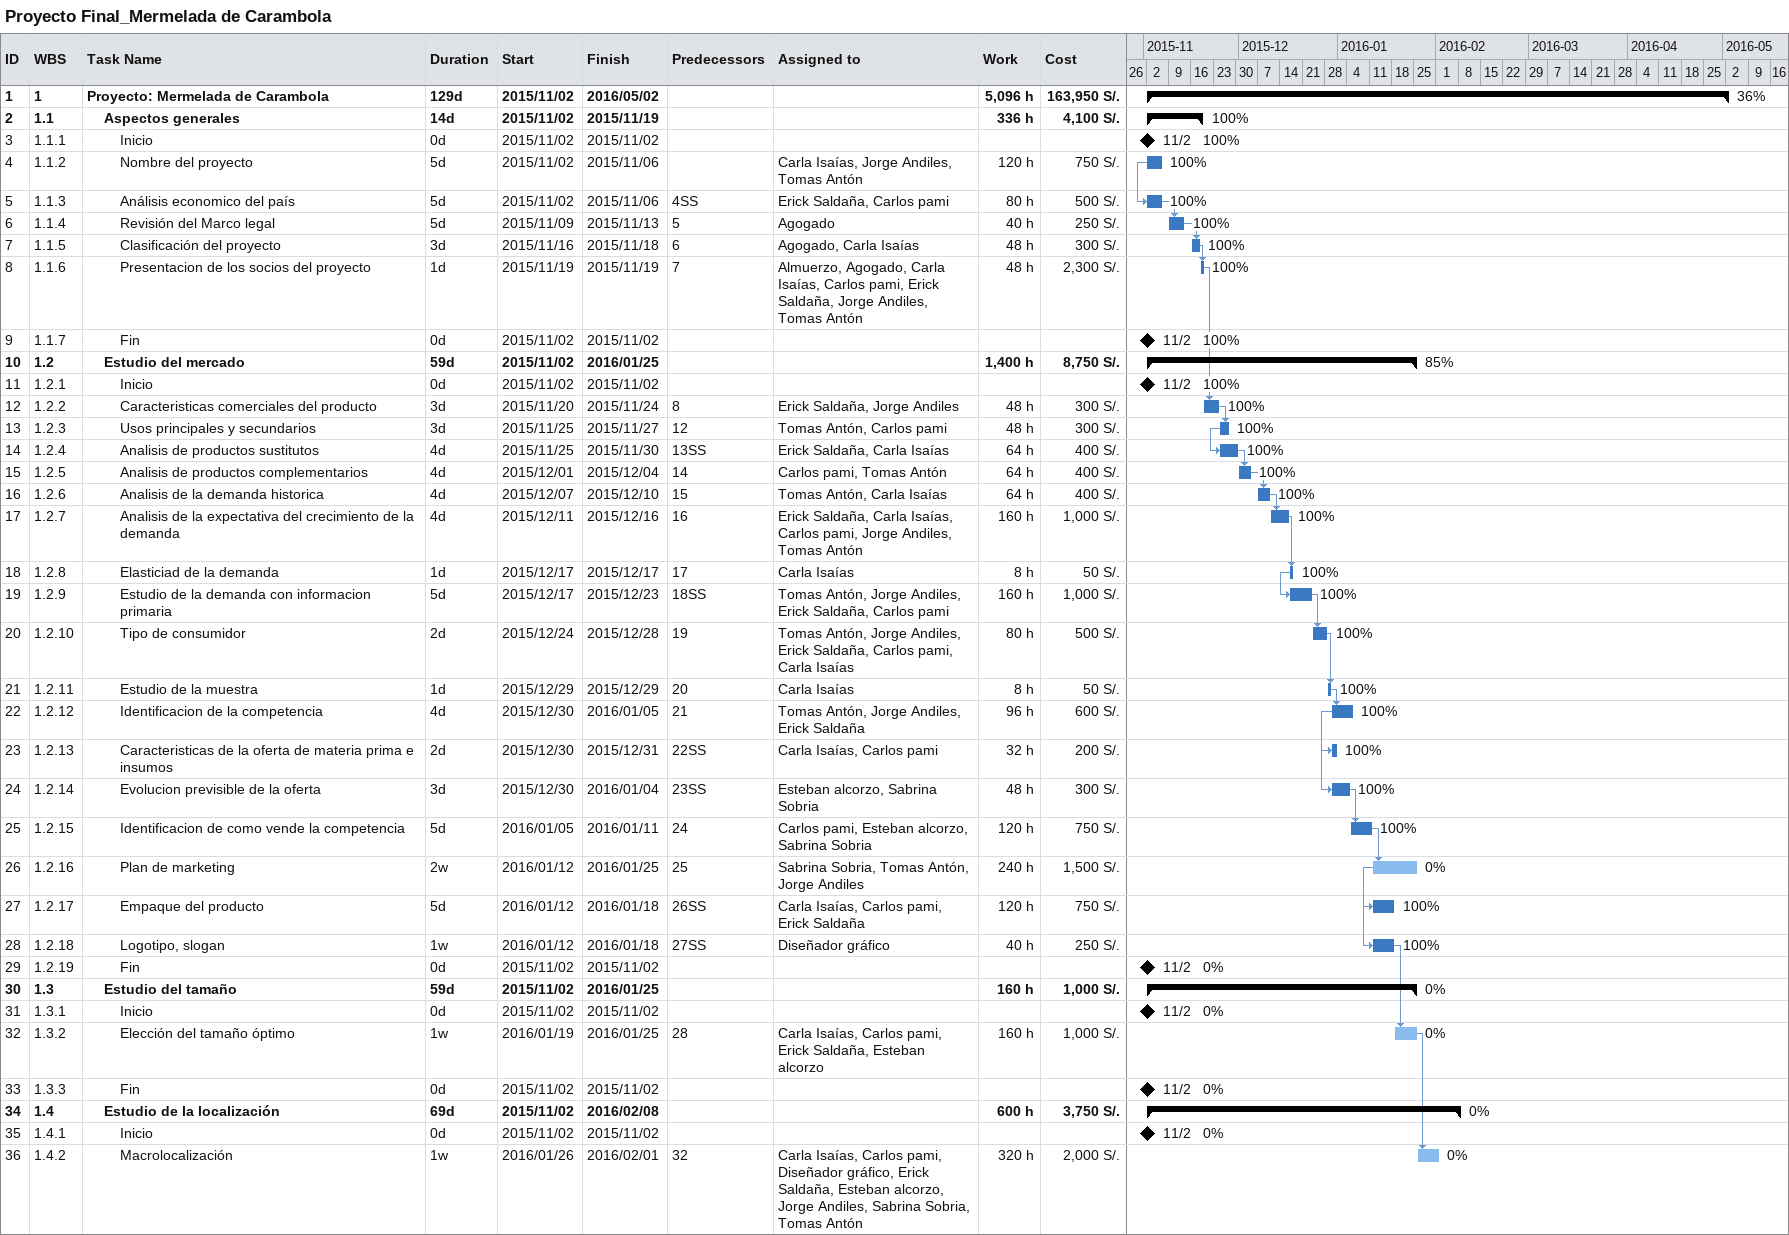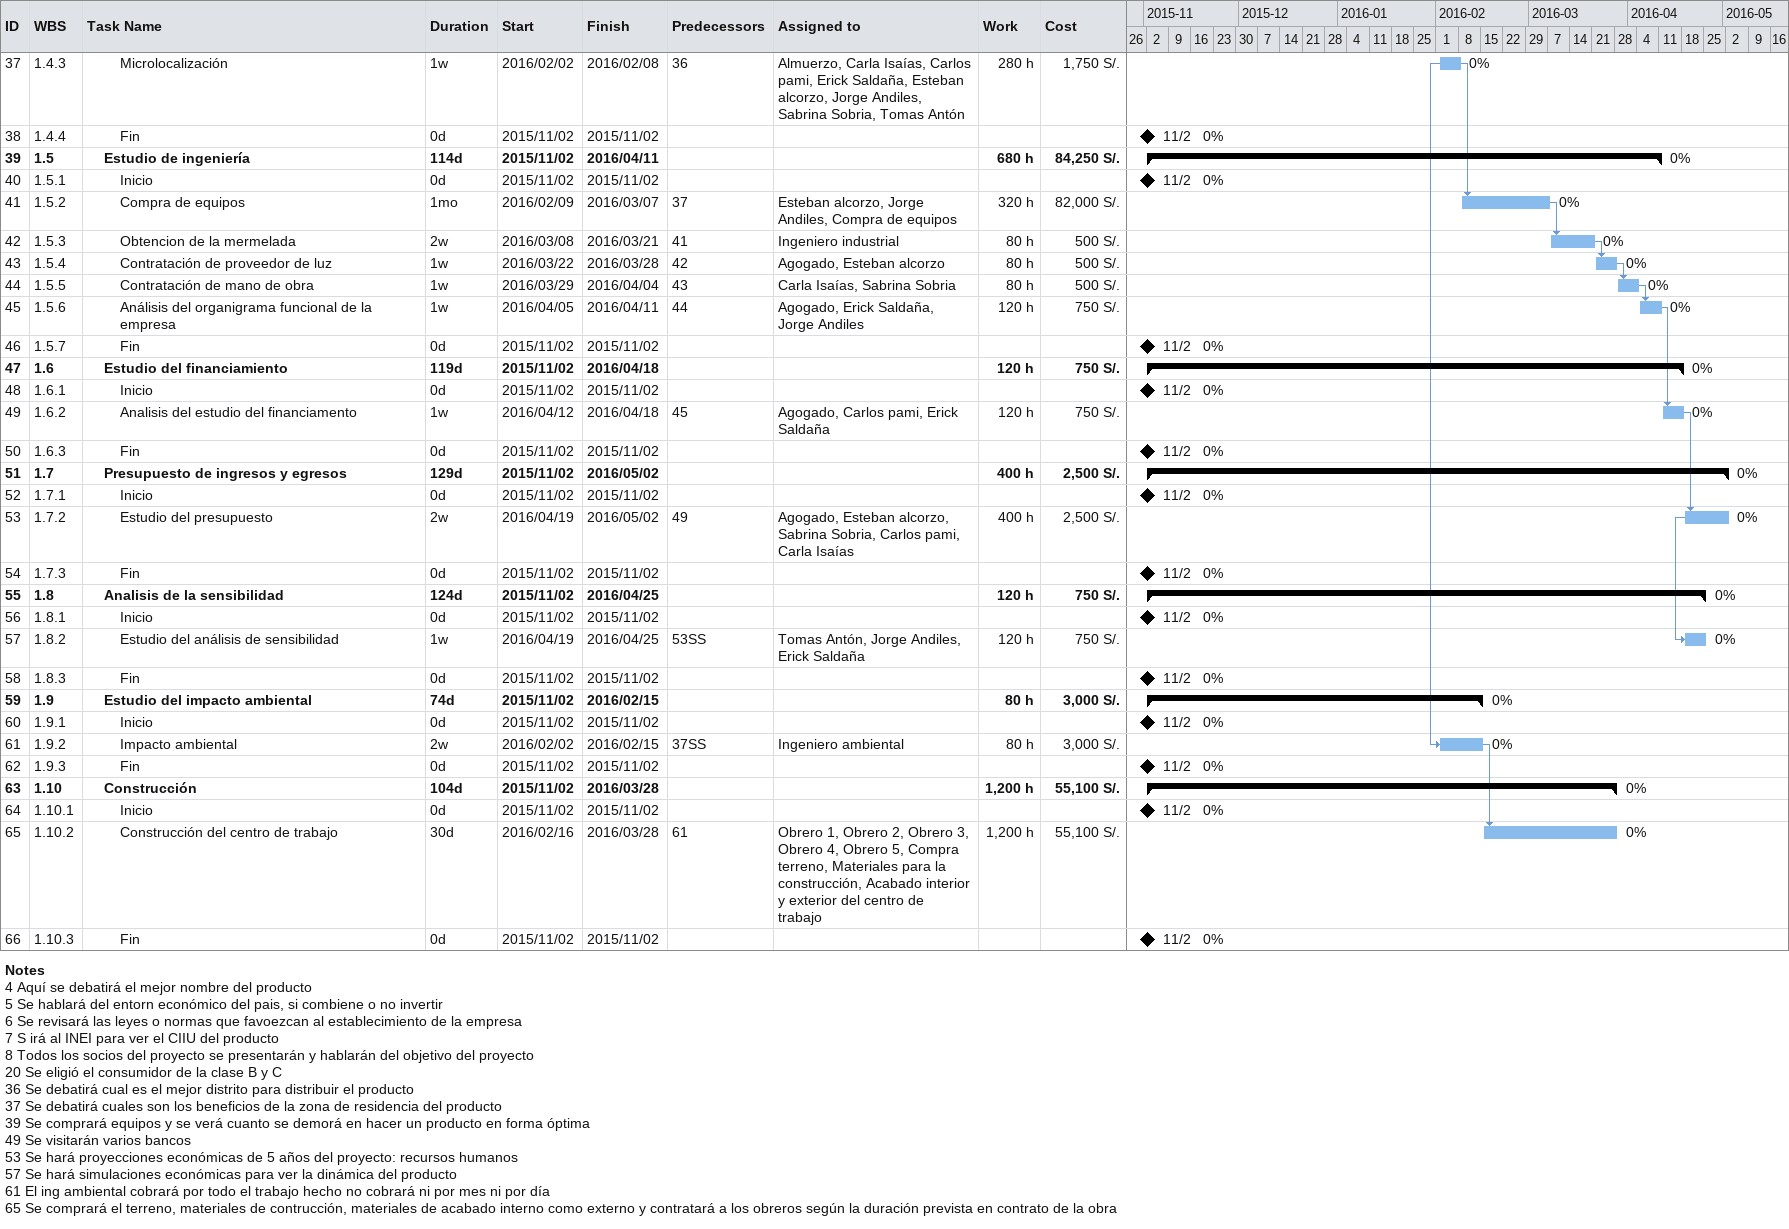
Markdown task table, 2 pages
Proyecto Final_Mermelada de Carambola

| ID | WBS | Task | Duration | Start | Finish | Predecessors | Resources | % complete | Work (h) | Cost (S/.) |
|---|---|---|---|---|---|---|---|---|---|---|
| 1 | 1 | **Proyecto: Mermelada de Carambola** | 129d | 2015-11-02 | 2016-05-02 |  |  | 36 | 5096 | 163950 |
| 2 | 1.1 | **Aspectos generales** | 14d | 2015-11-02 | 2015-11-19 |  |  | 100 | 336 | 4100 |
| 3 | 1.1.1 | Inicio | 0d | 2015-11-02 | 2015-11-02 |  |  | 100 |  |  |
| 4 | 1.1.2 | Nombre del proyecto | 5d | 2015-11-02 | 2015-11-06 |  | Carla Isaías, Jorge Andiles, Tomas Antón | 100 | 120 | 750 |
| 5 | 1.1.3 | Análisis economico del país | 5d | 2015-11-02 | 2015-11-06 | 4SS | Erick Saldaña, Carlos pami | 100 | 80 | 500 |
| 6 | 1.1.4 | Revisión del Marco legal | 5d | 2015-11-09 | 2015-11-13 | 5 | Agogado | 100 | 40 | 250 |
| 7 | 1.1.5 | Clasificación del proyecto | 3d | 2015-11-16 | 2015-11-18 | 6 | Agogado, Carla Isaías | 100 | 48 | 300 |
| 8 | 1.1.6 | Presentacion de los socios del proyecto | 1d | 2015-11-19 | 2015-11-19 | 7 | Almuerzo, Agogado, Carla Isaías, Carlos pami, Erick Saldaña, Jorge Andiles, Tomas Antón | 100 | 48 | 2300 |
| 9 | 1.1.7 | Fin | 0d | 2015-11-02 | 2015-11-02 |  |  | 100 |  |  |
| 10 | 1.2 | **Estudio del mercado** | 59d | 2015-11-02 | 2016-01-25 |  |  | 85 | 1400 | 8750 |
| 11 | 1.2.1 | Inicio | 0d | 2015-11-02 | 2015-11-02 |  |  | 100 |  |  |
| 12 | 1.2.2 | Caracteristicas comerciales del producto | 3d | 2015-11-20 | 2015-11-24 | 8 | Erick Saldaña, Jorge Andiles | 100 | 48 | 300 |
| 13 | 1.2.3 | Usos principales y secundarios | 3d | 2015-11-25 | 2015-11-27 | 12 | Tomas Antón, Carlos pami | 100 | 48 | 300 |
| 14 | 1.2.4 | Analisis de productos sustitutos | 4d | 2015-11-25 | 2015-11-30 | 13SS | Erick Saldaña, Carla Isaías | 100 | 64 | 400 |
| 15 | 1.2.5 | Analisis de productos complementarios | 4d | 2015-12-01 | 2015-12-04 | 14 | Carlos pami, Tomas Antón | 100 | 64 | 400 |
| 16 | 1.2.6 | Analisis de la demanda historica | 4d | 2015-12-07 | 2015-12-10 | 15 | Tomas Antón, Carla Isaías | 100 | 64 | 400 |
| 17 | 1.2.7 | Analisis de la expectativa del crecimiento de la demanda | 4d | 2015-12-11 | 2015-12-16 | 16 | Erick Saldaña, Carla Isaías, Carlos pami, Jorge Andiles, Tomas Antón | 100 | 160 | 1000 |
| 18 | 1.2.8 | Elasticiad de la demanda | 1d | 2015-12-17 | 2015-12-17 | 17 | Carla Isaías | 100 | 8 | 50 |
| 19 | 1.2.9 | Estudio de la demanda con informacion primaria | 5d | 2015-12-17 | 2015-12-23 | 18SS | Tomas Antón, Jorge Andiles, Erick Saldaña, Carlos pami | 100 | 160 | 1000 |
| 20 | 1.2.10 | Tipo de consumidor | 2d | 2015-12-24 | 2015-12-28 | 19 | Tomas Antón, Jorge Andiles, Erick Saldaña, Carlos pami, Carla Isaías | 100 | 80 | 500 |
| 21 | 1.2.11 | Estudio de la muestra | 1d | 2015-12-29 | 2015-12-29 | 20 | Carla Isaías | 100 | 8 | 50 |
| 22 | 1.2.12 | Identificacion de la competencia | 4d | 2015-12-30 | 2016-01-05 | 21 | Tomas Antón, Jorge Andiles, Erick Saldaña | 100 | 96 | 600 |
| 23 | 1.2.13 | Caracteristicas de la oferta de materia prima e insumos | 2d | 2015-12-30 | 2015-12-31 | 22SS | Carla Isaías, Carlos pami | 100 | 32 | 200 |
| 24 | 1.2.14 | Evolucion previsible de la oferta | 3d | 2015-12-30 | 2016-01-04 | 23SS | Esteban alcorzo, Sabrina Sobria | 100 | 48 | 300 |
| 25 | 1.2.15 | Identificacion de como vende la competencia | 5d | 2016-01-05 | 2016-01-11 | 24 | Carlos pami, Esteban alcorzo, Sabrina Sobria | 100 | 120 | 750 |
| 26 | 1.2.16 | Plan de marketing | 2w | 2016-01-12 | 2016-01-25 | 25 | Sabrina Sobria, Tomas Antón, Jorge Andiles | 0 | 240 | 1500 |
| 27 | 1.2.17 | Empaque del producto | 5d | 2016-01-12 | 2016-01-18 | 26SS | Carla Isaías, Carlos pami, Erick Saldaña | 100 | 120 | 750 |
| 28 | 1.2.18 | Logotipo, slogan | 1w | 2016-01-12 | 2016-01-18 | 27SS | Diseñador gráfico | 100 | 40 | 250 |
| 29 | 1.2.19 | Fin | 0d | 2015-11-02 | 2015-11-02 |  |  | 0 |  |  |
| 30 | 1.3 | **Estudio del tamaño** | 59d | 2015-11-02 | 2016-01-25 |  |  | 0 | 160 | 1000 |
| 31 | 1.3.1 | Inicio | 0d | 2015-11-02 | 2015-11-02 |  |  | 0 |  |  |
| 32 | 1.3.2 | Elección del tamaño óptimo | 1w | 2016-01-19 | 2016-01-25 | 28 | Carla Isaías, Carlos pami, Erick Saldaña, Esteban alcorzo | 0 | 160 | 1000 |
| 33 | 1.3.3 | Fin | 0d | 2015-11-02 | 2015-11-02 |  |  | 0 |  |  |
| 34 | 1.4 | **Estudio de la localización** | 69d | 2015-11-02 | 2016-02-08 |  |  | 0 | 600 | 3750 |
| 35 | 1.4.1 | Inicio | 0d | 2015-11-02 | 2015-11-02 |  |  | 0 |  |  |
| 36 | 1.4.2 | Macrolocalización | 1w | 2016-01-26 | 2016-02-01 | 32 | Carla Isaías, Carlos pami, Diseñador gráfico, Erick Saldaña, Esteban alcorzo, Jorge Andiles, Sabrina Sobria, Tomas Antón | 0 | 320 | 2000 |
| 37 | 1.4.3 | Microlocalización | 1w | 2016-02-02 | 2016-02-08 | 36 | Almuerzo, Carla Isaías, Carlos pami, Erick Saldaña, Esteban alcorzo, Jorge Andiles, Sabrina Sobria, Tomas Antón | 0 | 280 | 1750 |
| 38 | 1.4.4 | Fin | 0d | 2015-11-02 | 2015-11-02 |  |  | 0 |  |  |
| 39 | 1.5 | **Estudio de ingeniería** | 114d | 2015-11-02 | 2016-04-11 |  |  | 0 | 680 | 84250 |
| 40 | 1.5.1 | Inicio | 0d | 2015-11-02 | 2015-11-02 |  |  | 0 |  |  |
| 41 | 1.5.2 | Compra de equipos | 1mo | 2016-02-09 | 2016-03-07 | 37 | Esteban alcorzo, Jorge Andiles, Compra de equipos | 0 | 320 | 82000 |
| 42 | 1.5.3 | Obtencion de la mermelada | 2w | 2016-03-08 | 2016-03-21 | 41 | Ingeniero industrial | 0 | 80 | 500 |
| 43 | 1.5.4 | Contratación de proveedor de luz | 1w | 2016-03-22 | 2016-03-28 | 42 | Agogado, Esteban alcorzo | 0 | 80 | 500 |
| 44 | 1.5.5 | Contratación de mano de obra | 1w | 2016-03-29 | 2016-04-04 | 43 | Carla Isaías, Sabrina Sobria | 0 | 80 | 500 |
| 45 | 1.5.6 | Análisis del organigrama funcional de la empresa | 1w | 2016-04-05 | 2016-04-11 | 44 | Agogado, Erick Saldaña, Jorge Andiles | 0 | 120 | 750 |
| 46 | 1.5.7 | Fin | 0d | 2015-11-02 | 2015-11-02 |  |  | 0 |  |  |
| 47 | 1.6 | **Estudio del financiamiento** | 119d | 2015-11-02 | 2016-04-18 |  |  | 0 | 120 | 750 |
| 48 | 1.6.1 | Inicio | 0d | 2015-11-02 | 2015-11-02 |  |  | 0 |  |  |
| 49 | 1.6.2 | Analisis del estudio del financiamento | 1w | 2016-04-12 | 2016-04-18 | 45 | Agogado, Carlos pami, Erick Saldaña | 0 | 120 | 750 |
| 50 | 1.6.3 | Fin | 0d | 2015-11-02 | 2015-11-02 |  |  | 0 |  |  |
| 51 | 1.7 | **Presupuesto de ingresos y egresos** | 129d | 2015-11-02 | 2016-05-02 |  |  | 0 | 400 | 2500 |
| 52 | 1.7.1 | Inicio | 0d | 2015-11-02 | 2015-11-02 |  |  | 0 |  |  |
| 53 | 1.7.2 | Estudio del presupuesto | 2w | 2016-04-19 | 2016-05-02 | 49 | Agogado, Esteban alcorzo, Sabrina Sobria, Carlos pami, Carla Isaías | 0 | 400 | 2500 |
| 54 | 1.7.3 | Fin | 0d | 2015-11-02 | 2015-11-02 |  |  | 0 |  |  |
| 55 | 1.8 | **Analisis de la sensibilidad** | 124d | 2015-11-02 | 2016-04-25 |  |  | 0 | 120 | 750 |
| 56 | 1.8.1 | Inicio | 0d | 2015-11-02 | 2015-11-02 |  |  | 0 |  |  |
| 57 | 1.8.2 | Estudio del análisis de sensibilidad | 1w | 2016-04-19 | 2016-04-25 | 53SS | Tomas Antón, Jorge Andiles, Erick Saldaña | 0 | 120 | 750 |
| 58 | 1.8.3 | Fin | 0d | 2015-11-02 | 2015-11-02 |  |  | 0 |  |  |
| 59 | 1.9 | **Estudio del impacto ambiental** | 74d | 2015-11-02 | 2016-02-15 |  |  | 0 | 80 | 3000 |
| 60 | 1.9.1 | Inicio | 0d | 2015-11-02 | 2015-11-02 |  |  | 0 |  |  |
| 61 | 1.9.2 | Impacto ambiental | 2w | 2016-02-02 | 2016-02-15 | 37SS | Ingeniero ambiental | 0 | 80 | 3000 |
| 62 | 1.9.3 | Fin | 0d | 2015-11-02 | 2015-11-02 |  |  | 0 |  |  |
| 63 | 1.10 | **Construcción** | 104d | 2015-11-02 | 2016-03-28 |  |  | 0 | 1200 | 55100 |
| 64 | 1.10.1 | Inicio | 0d | 2015-11-02 | 2015-11-02 |  |  | 0 |  |  |
| 65 | 1.10.2 | Construcción del centro de trabajo | 30d | 2016-02-16 | 2016-03-28 | 61 | Obrero 1, Obrero 2, Obrero 3, Obrero 4, Obrero 5, Compra terreno, Materiales para la construcción, Acabado interior y exterior del centro de trabajo | 0 | 1200 | 55100 |
| 66 | 1.10.3 | Fin | 0d | 2015-11-02 | 2015-11-02 |  |  | 0 |  |  |

Notes
- 4: Aquí se debatirá el mejor nombre del producto
- 5: Se hablará del entorn económico del pais, si combiene o no invertir
- 6: Se revisará las leyes o normas que favoezcan al establecimiento de la empresa
- 7: S irá al INEI para ver el CIIU del producto
- 8: Todos los socios del proyecto se presentarán y hablarán del objetivo del proyecto
- 20: Se eligió el consumidor de la clase B y C
- 36: Se debatirá cual es el mejor distrito para distribuir el producto
- 37: Se debatirá cuales son los beneficios de la zona de residencia del producto
- 39: Se comprará equipos y se verá cuanto se demorá en hacer un producto en forma óptima
- 49: Se visitarán varios bancos
- 53: Se hará proyecciones económicas de 5 años del proyecto: recursos humanos
- 57: Se hará simulaciones económicas para ver la dinámica del producto
- 61: El ing ambiental cobrará por todo el trabajo hecho no cobrará ni por mes ni por día
- 65: Se comprará el terreno, materiales de contrucción, materiales de acabado interno como externo y contratará a los obreros según la duración prevista en contrato de la obra
